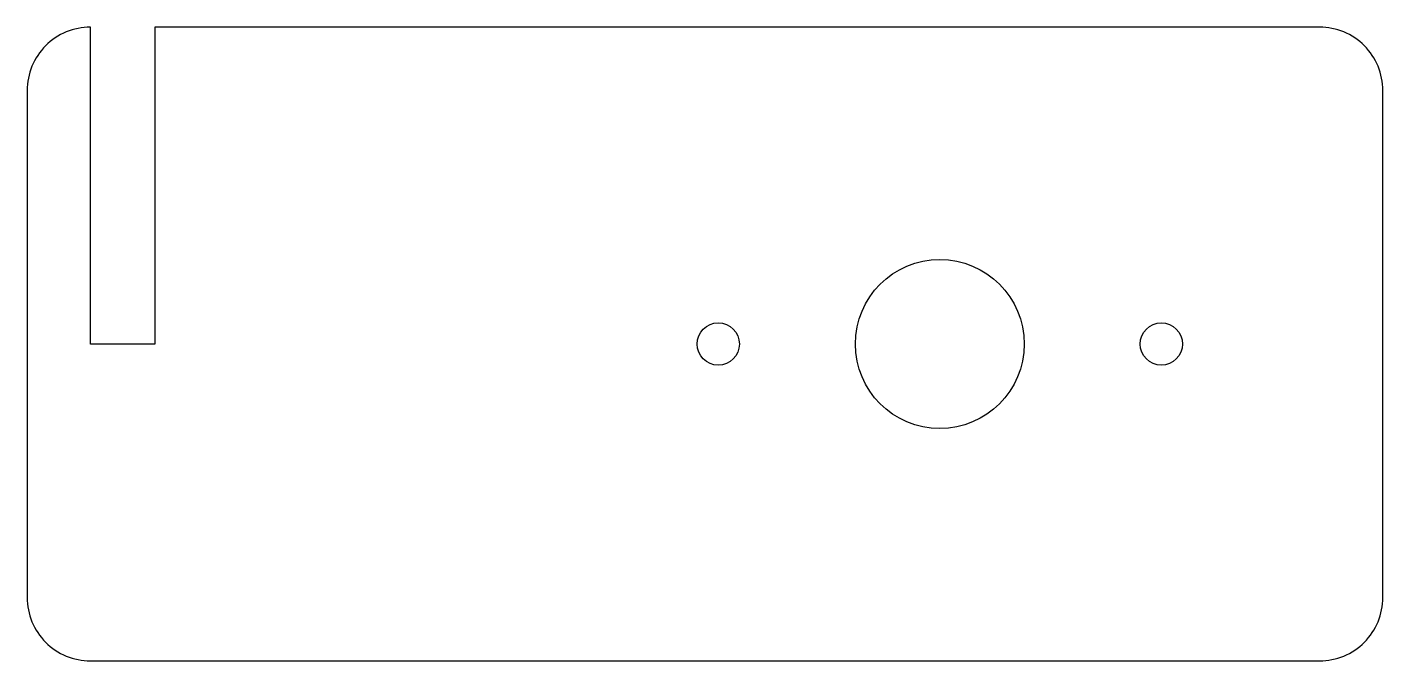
# Model space of a CAD drawing. Header units: millimetres. Extents: x -43.3 to 21, y -78.2 to -48.2.
import ezdxf

# ---------------------------------------------------------------- set-up
doc = ezdxf.new("R2010")
doc.units = ezdxf.units.MM
doc.layers.get('0').update_dxf_attribs({"linetype": 'CONTINUOUS'})

msp = doc.modelspace()

# ---------------------------------------------------------------- linework, layer by layer
msp.add_lwpolyline([(-37.2, -48.175), (-37.2, -63.175), (-40.255, -63.175), (-40.255, -48.175, 0.414214), (-43.255, -51.175), (-43.255, -75.175, 0.414214), (-40.255, -78.175), (18, -78.175, 0.414214), (21, -75.175), (21, -51.175, 0.414214), (18, -48.175)], format="xyb", close=True)
for centre, radius in [((0, -63.175), 4), ((-10.5, -63.175), 1), ((10.5, -63.175), 1)]:
    msp.add_circle(centre, radius)

doc.saveas('drawing.dxf')
